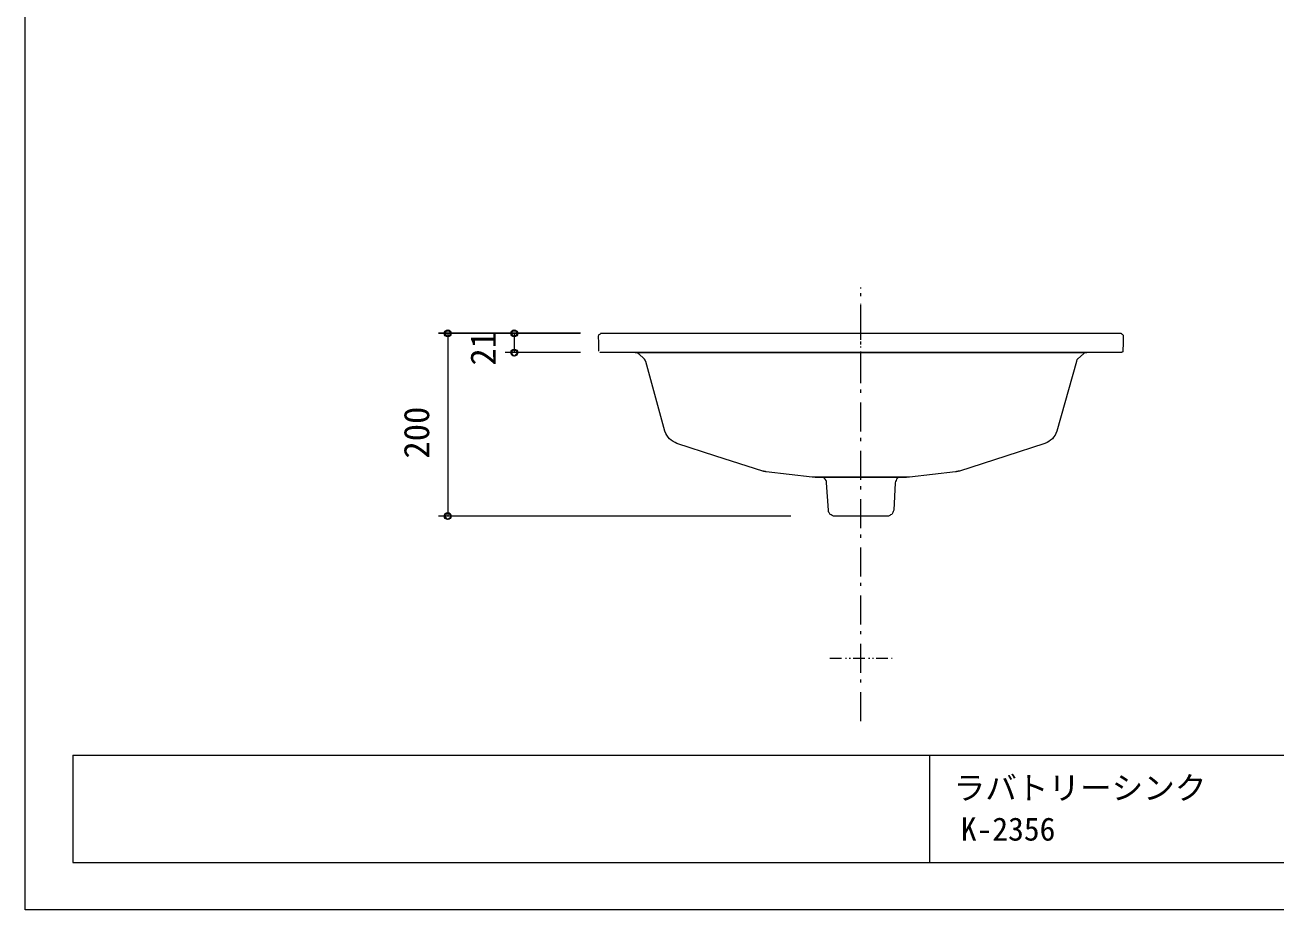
# Model space of a CAD drawing. Units: millimetres, scale not verified. Extents: x -1392 to 1350, y -947 to 991.
# Drawn here: x -1392 to -21, y -947 to 22 of the extents above; entities that cross this region are included whole.
import ezdxf
from ezdxf.enums import TextEntityAlignment as Align

# ---------------------------------------------------------------- set-up
doc = ezdxf.new("R2010")
doc.units = ezdxf.units.MM
doc.header["$LTSCALE"] = 10
doc.header["$PDMODE"] = 32
doc.header["$PDSIZE"] = 6
for name, color, linetype, lineweight in [('0-1_レイヤー_1', 7, 'Continuous', 18), ('0-7', 7, 'Continuous', 5), ('F-0', 7, 'Continuous', 5)]:
    doc.layers.add(name, color=color, linetype=linetype, lineweight=lineweight)
doc.styles.add('ＭＳ ゴシック', font='')
doc.styles.get('ＭＳ ゴシック').set_extended_font_data('MS Gothic')

msp = doc.modelspace()

# ---------------------------------------------------------------- linework, layer by layer
at = {"layer": '0-1_レイヤー_1'}
for p, q in [((-475.59, -266.6), (-475.59, -265.75)), ((-475.59, -275.06), (-475.59, -271.67)), ((-475.59, -284.38), (-475.59, -283.53)), ((-475.59, -297.5), (-475.59, -284.8)), ((-475.59, -317.39), (-475.59, -285.64)), ((-475.59, -301.73), (-475.59, -300.46)), ((-475.59, -305.97), (-475.59, -304.69)), ((-475.59, -322.9), (-475.59, -310.2)), ((-762.6, -335.17), (-762.6, -326.28)), ((-475.59, -327.98), (-475.59, -324.59)), ((-475.59, -327.13), (-475.59, -325.86)), ((-475.59, -331.36), (-475.59, -330.1)), ((-475.59, -348.3), (-475.59, -335.6)), ((-475.59, -370.31), (-475.59, -338.56)), ((-475.59, -380.89), (-475.59, -377.51)), ((-475.59, -423.23), (-475.59, -391.48)), ((-475.59, -433.81), (-475.59, -430.42)), ((-475.59, -476.14), (-475.59, -444.39)), ((-475.59, -486.73), (-475.59, -483.34)), ((-475.59, -529.06), (-475.59, -497.31)), ((-475.59, -539.64), (-475.59, -536.26)), ((-475.59, -581.98), (-475.59, -550.23)), ((-475.59, -592.56), (-475.59, -589.17)), ((-475.59, -634.89), (-475.59, -603.14)), ((-475.59, -645.48), (-475.59, -642.09)), ((-475.59, -687.81), (-475.59, -656.06)), ((-509.45, -671.72), (-496.75, -671.72)), ((-492.52, -671.72), (-491.25, -671.72)), ((-488.29, -671.72), (-487.02, -671.72)), ((-484.05, -671.72), (-471.35, -671.72)), ((-467.12, -671.72), (-465.85, -671.72)), ((-462.88, -671.72), (-461.62, -671.72)), ((-458.65, -671.72), (-445.95, -671.72)), ((-442.14, -671.72), (-441.29, -671.72)), ((-475.59, -698.39), (-475.59, -695.01)), ((-475.59, -740.73), (-475.59, -708.98))]:
    msp.add_line(p, q, dxfattribs=at)
at = {"layer": '0-1_レイヤー_1', "color": 5}
for p, q in [((-802.82, -315.7), (-938.29, -315.7)), ((-928.13, -315.7), (-928.13, -515.94)), ((-782.93, -315.7), (-865.05, -315.7)), ((-855.32, -315.7), (-855.32, -336.87)), ((-782.93, -336.87), (-865.05, -336.87)), ((-552.21, -515.94), (-938.29, -515.94))]:
    msp.add_line(p, q, dxfattribs=at)
for points in [[(-924.32, -315.7), (-928.13, -311.89), (-931.94, -315.7), (-928.13, -319.51)], [(-851.51, -315.7), (-855.32, -311.89), (-859.13, -315.7), (-855.32, -319.51)], [(-851.51, -336.87), (-855.32, -333.06), (-859.13, -336.87), (-855.32, -340.68)], [(-924.32, -515.94), (-928.13, -512.13), (-931.94, -515.94), (-928.13, -519.75)]]:
    msp.add_lwpolyline(points, close=True, dxfattribs=at)
at = {"layer": '0-1_レイヤー_1'}
for points in [[(-762.6, -326.28), (-763.03, -319.09), (-763.03, -318.66), (-762.6, -317.82), (-762.6, -317.39), (-762.18, -316.97), (-761.34, -316.55), (-760.91, -316.13), (-760.49, -315.7), (-759.64, -315.7), (-475.59, -315.7), (-191.1, -315.7), (-190.68, -315.7), (-189.84, -316.13), (-189.41, -316.55), (-188.99, -316.97), (-188.57, -317.39), (-188.14, -317.82), (-188.14, -318.66), (-188.14, -319.09), (-188.14, -326.28), (-188.57, -335.17), (-188.57, -335.6), (-188.57, -336.02), (-188.99, -336.02), (-188.99, -336.44), (-189.41, -336.44), (-189.41, -336.87), (-189.84, -336.87), (-190.26, -336.87), (-475.59, -336.87), (-760.91, -336.87), (-761.34, -336.87), (-761.76, -336.44)], [(-634.34, -450.32), (-677.09, -436.35), (-679.21, -435.5), (-681.32, -434.23), (-683.44, -432.97), (-685.13, -431.27), (-686.83, -429.58), (-688.1, -427.46), (-689.37, -425.35), (-690.21, -422.8), (-711.38, -346.6), (-711.38, -346.18), (-711.8, -345.76), (-711.8, -345.33), (-712.23, -344.91), (-712.23, -344.49), (-712.65, -344.07), (-713.07, -344.07), (-713.07, -343.64), (-719, -338.14), (-719.43, -338.14), (-719.85, -337.72), (-720.27, -337.29), (-721.12, -337.29), (-721.54, -336.87), (-721.96, -336.87), (-722.39, -336.87), (-722.81, -336.87), (-227.93, -336.87), (-228.36, -336.87), (-228.78, -336.87), (-229.63, -336.87), (-230.05, -337.29), (-230.48, -337.29), (-230.9, -337.72), (-231.32, -338.14), (-231.74, -338.14), (-237.67, -343.64)], [(-237.67, -343.64), (-238.1, -344.07), (-238.52, -344.07), (-238.52, -344.49), (-238.94, -344.91), (-238.94, -345.33), (-239.37, -345.76), (-239.37, -346.18), (-239.37, -346.6), (-260.96, -422.8), (-261.8, -425.35), (-262.65, -427.46), (-264.34, -429.58), (-265.61, -431.27), (-267.73, -432.97), (-269.42, -434.23), (-271.54, -435.5), (-274.08, -436.35), (-316.84, -450.32), (-367.63, -466.83), (-368.06, -466.83), (-368.91, -466.83), (-369.33, -467.25), (-369.75, -467.25), (-370.18, -467.25), (-370.6, -467.25), (-371.02, -467.68), (-371.87, -467.68), (-422.24, -473.18), (-528.93, -473.18), (-579.3, -467.68), (-579.73, -467.68), (-580.15, -467.25), (-580.57, -467.25), (-581.42, -467.25), (-581.84, -467.25), (-582.27, -466.83), (-582.69, -466.83), (-583.11, -466.83), (-634.34, -450.32)]]:
    msp.add_lwpolyline(points, dxfattribs=at)
msp.add_lwpolyline([(-437.91, -479.53), (-439.6, -509.59), (-440.02, -510.86), (-440.45, -512.13), (-440.87, -512.97), (-441.72, -514.25), (-442.99, -514.67), (-443.84, -515.51), (-445.1, -515.94), (-446.38, -515.94), (-475.59, -515.94), (-504.37, -515.94), (-505.64, -515.94), (-506.91, -515.51), (-508.18, -514.67), (-509.03, -514.25), (-509.88, -512.97), (-510.72, -512.13), (-511.15, -510.86), (-511.15, -509.59), (-513.26, -479.53), (-513.26, -478.26), (-513.68, -476.99), (-514.53, -475.72), (-515.38, -474.88), (-516.23, -474.03), (-517.49, -473.6), (-518.34, -473.18), (-519.61, -473.18), (-525.54, -473.18), (-425.63, -473.18), (-431.13, -473.18), (-432.41, -473.18), (-433.68, -473.6), (-434.95, -474.03), (-435.79, -474.88), (-436.64, -475.72), (-437.06, -476.99), (-437.49, -478.26)], close=True, dxfattribs=at)
at = {"layer": '0-7'}
for p, q in [((-803.09, -315.94), (-938.34, -315.94)), ((-928.34, -315.94), (-928.34, -515.94)), ((-783.09, -315.94), (-865.34, -315.94)), ((-855.34, -315.94), (-855.34, -336.94)), ((-783.09, -336.94), (-865.34, -336.94)), ((-552.34, -515.94), (-938.34, -515.94))]:
    msp.add_line(p, q, dxfattribs=at)
for centre in [(-928.34, -315.94), (-855.34, -315.94), (-855.34, -336.94), (-928.34, -515.94)]:
    msp.add_circle(centre, 3.75, dxfattribs=at)
for p in [(-928.34, -315.94), (-855.34, -315.94)]:
    msp.add_point(p, dxfattribs=at)
at = {"layer": 'F-0'}
for p, q in [((-1339.08, -777.82), (1297.56, -777.82)), ((-1339.08, -777.82), (-1339.08, -895.37)), ((-400.44, -777.82), (-400.44, -895.37)), ((-1339.08, -895.37), (1297.56, -895.37))]:
    msp.add_line(p, q, dxfattribs=at)
msp.add_lwpolyline([(-1391.5, 991.14), (1350.16, 991.14), (1350.16, -947.41), (-1391.5, -947.41)], close=True, dxfattribs=at)

# ---------------------------------------------------------------- texts
at = {"layer": '0-7', "style": 'ＭＳ ゴシック'}
for s, p in [('21', (-867.25, -351.14)), ('200', (-940.25, -452.99))]:
    msp.add_text(s, height=27.86, rotation=90, dxfattribs=at).set_placement(p, align=Align.BOTTOM_LEFT)
at = {"layer": 'F-0', "style": 'ＭＳ ゴシック'}
for s, p in [('ラバトリーシンク', (-373.85, -833.98)), ('K-2356', (-366.01, -879.08))]:
    msp.add_text(s, height=25.38, dxfattribs=at).set_placement(p, align=Align.BOTTOM_LEFT)

doc.saveas('drawing.dxf')
